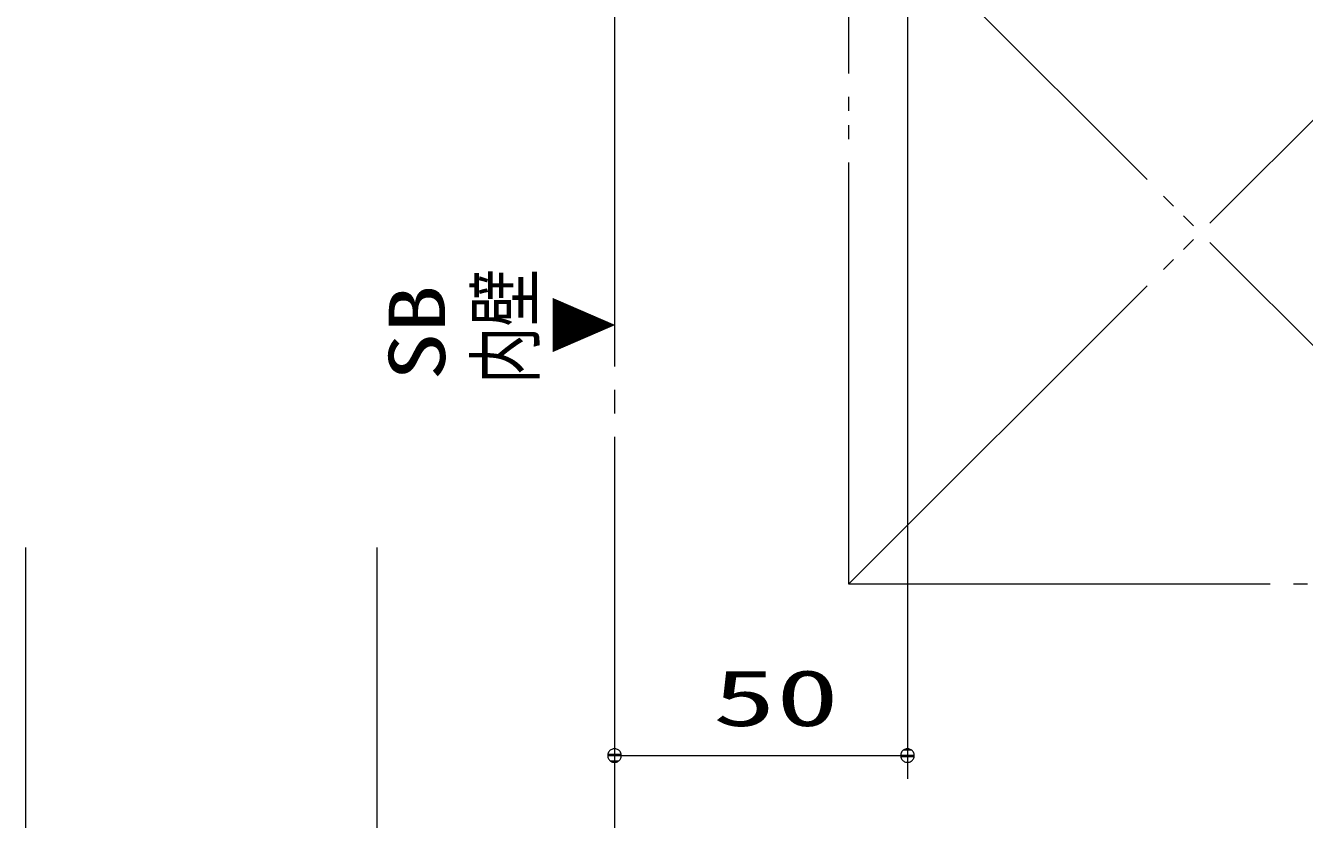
# Model space of a CAD drawing. Units: millimetres on the paper. Extents: x -305 to 305, y -152 to 152.
# Drawn here: x -79.4 to -24.8, y -30.8 to 3.1 of the extents above; entities that cross this region are included whole.
import ezdxf
from ezdxf.enums import TextEntityAlignment as Align

# ---------------------------------------------------------------- set-up
doc = ezdxf.new("R2010")
doc.units = ezdxf.units.MM
doc.linetypes.add('LONG_CHAIN', pattern=[21, 18, -1, 1, -1])
doc.linetypes.add('LONG_DOUBLE_CHAIN', pattern=[21.8, 18, -1, 0.6, -0.6, 0.6, -1])
doc.layers.add('0-2_0', color=7, linetype='Continuous', lineweight=9)
doc.layers.add('0-3_S3', color=7, linetype='Continuous', lineweight=9)
doc.styles.add('ＭＳ ゴシック', font='')
doc.styles.get('ＭＳ ゴシック').set_extended_font_data('MS Gothic')

# ---------------------------------------------------------------- blocks, each defined once
blk = doc.blocks.new('_DOTSMALL')
at = {"layer": '0-2_0'}
for p, q in [((0.0746, 0.1), (-0.0746, 0.1)), ((0.1223, -0.0248), (-0.1223, -0.0248))]:
    blk.add_line(p, q, dxfattribs=at)
for points in [[(0.125, 0), (0.124, 0.0157), (0.1211, 0.0311), (0.1162, 0.046), (0.1095, 0.0602), (0.1011, 0.0735), (0.0911, 0.0856), (0.0797, 0.0963), (0.067, 0.1055), (0.0532, 0.1131), (0.0386, 0.1189), (0.0234, 0.1228), (0.0078, 0.1248), (-0.0078, 0.1248), (-0.0234, 0.1228), (-0.0386, 0.1189), (-0.0532, 0.1131), (-0.067, 0.1055), (-0.0797, 0.0963), (-0.0911, 0.0856), (-0.1011, 0.0735), (-0.1095, 0.0602), (-0.1162, 0.046), (-0.1211, 0.0311), (-0.124, 0.0157), (-0.125, 0), (0, 0)], [(-0.125, 0), (-0.124, -0.0157), (-0.1211, -0.0311), (-0.1162, -0.046), (-0.1095, -0.0602), (-0.1011, -0.0735), (-0.0911, -0.0856), (-0.0797, -0.0963), (-0.067, -0.1055), (-0.0532, -0.1131), (-0.0386, -0.1189), (-0.0234, -0.1228), (-0.0078, -0.1248), (0.0078, -0.1248), (0.0234, -0.1228), (0.0386, -0.1189), (0.0532, -0.1131), (0.067, -0.1055), (0.0797, -0.0963), (0.0911, -0.0856), (0.1011, -0.0735), (0.1095, -0.0602), (0.1162, -0.046), (0.1211, -0.0311), (0.124, -0.0157), (0.125, 0), (0, 0)]]:
    blk.add_lwpolyline(points, close=True, dxfattribs=at)

msp = doc.modelspace()

# ---------------------------------------------------------------- linework, layer by layer
at = {"layer": '0-3_S3', "linetype": 'LONG_CHAIN'}
msp.add_line((-54.24, 27.525), (-54.24, -33.262), dxfattribs=at)
at = {"layer": '0-3_S3'}
for p, q in [((-41.739, 12.506), (-41.739, -29.089)), ((-54.24, -28.089), (-41.739, -28.089))]:
    msp.add_line(p, q, dxfattribs=at)
at = {"layer": '0-3_S3', "linetype": 'LONG_DOUBLE_CHAIN'}
for p, q in [((-44.24, -20.763), (-14.24, 9.237)), ((-44.24, -20.763), (-44.24, 9.237)), ((-44.24, 9.237), (-14.24, -20.763)), ((-79.381, -19.199), (-79.381, -87.126)), ((-64.381, -19.199), (-64.381, -78.481)), ((-64.381, -19.199), (-64.381, -74.656))]:
    msp.add_line(p, q, dxfattribs=at)
msp.add_lwpolyline([(-44.256, -20.763), (-14.24, -20.763), (-14.24, 9.237)], dxfattribs=at)

# ---------------------------------------------------------------- block references
at = {"layer": '0-3_S3', "xscale": 2.32, "yscale": 2.32, "rotation": 180}
msp.add_blockref('_DOTSMALL', (-54.24, -28.089), dxfattribs=at)
at = {"layer": '0-3_S3', "xscale": 2.32, "yscale": 2.32}
msp.add_blockref('_DOTSMALL', (-41.739, -28.089), dxfattribs=at)

# ---------------------------------------------------------------- texts
at = {"layer": '0-3_S3', "style": 'ＭＳ ゴシック'}
for s, width, p in [('内壁', 0.75, (-56.979, -12.223)), ('SB', 1.25, (-60.754, -12.084)), ('▼', 0.75, (-53.704, -10.933))]:
    msp.add_text(s, height=2.405, rotation=90, dxfattribs=dict(at, width=width)).set_placement(p, align=Align.BOTTOM_LEFT)
at = {"layer": '0-3_S3', "style": 'ＭＳ ゴシック', "width": 1.65}
msp.add_text('50', height=2.405, dxfattribs=at).set_placement((-50.052, -27.552), align=Align.BOTTOM_LEFT)

doc.saveas('drawing.dxf')
